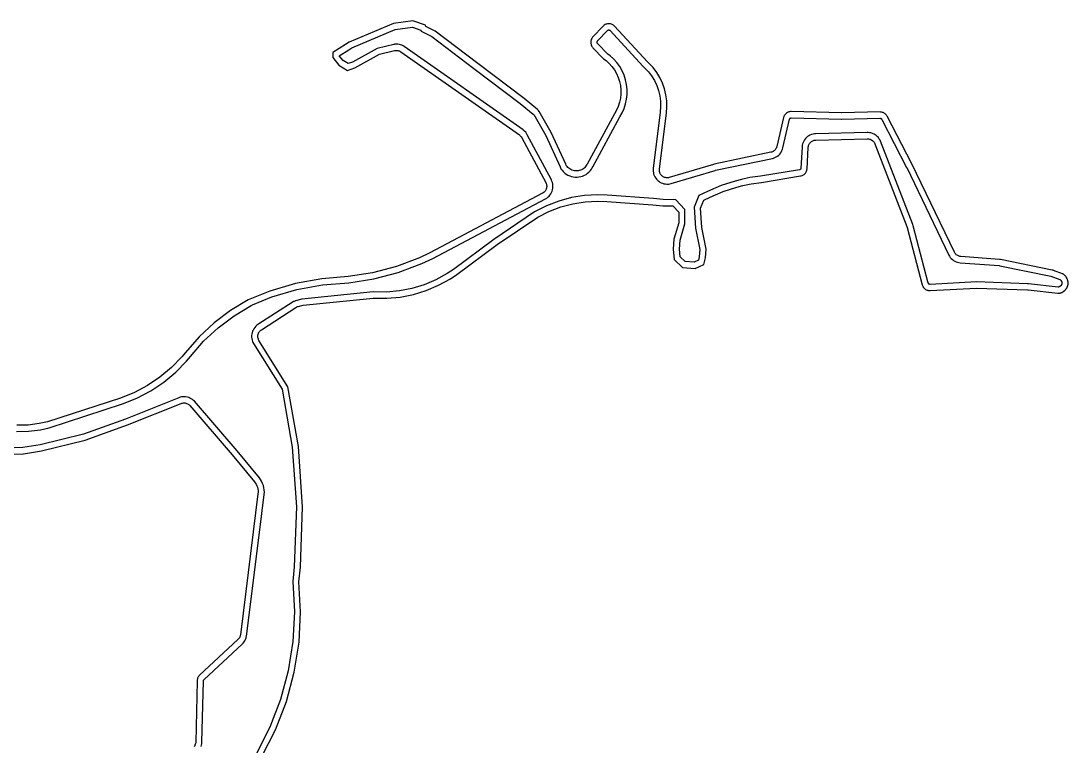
# Model space of a CAD drawing. Header units: millimetres. Extents: x 676447 to 689606, y 7455628 to 7463967.
# Drawn here: x 681969.3 to 682103.6, y 7463147 to 7463240 of the extents above; entities that cross this region are included whole.
import ezdxf

# ---------------------------------------------------------------- set-up
doc = ezdxf.new("R2010")
doc.units = ezdxf.units.MM
doc.header["$LTSCALE"] = 0.1
doc.header["$MEASUREMENT"] = 0
doc.layers.add('MUB_MEIOFIO', color=7, linetype='Continuous')
doc.layers.add('MUB_QUADRAS', color=7, linetype='Continuous')

msp = doc.modelspace()

# ---------------------------------------------------------------- linework, layer by layer
at = {"layer": 'MUB_MEIOFIO', "color": 244, "linetype": 'Continuous'}
for points in [[(681968.7, 7463187.35), (681970.25, 7463187.37), (681971.76, 7463187.56), (681972.9, 7463187.81), (681982.3, 7463190.88), (681984.16, 7463191.61), (681985.93, 7463192.55), (681987.59, 7463193.67), (681989.13, 7463194.95), (681990.53, 7463196.39), (681991.01, 7463196.97), (681992.71, 7463198.92), (681994.57, 7463200.67), (681996.62, 7463202.21), (681998.82, 7463203.53), (681998.96, 7463203.6), (682001.47, 7463204.61), (682004.68, 7463205.56), (682007.96, 7463206.17), (682011.36, 7463206.42), (682014.56, 7463206.93), (682017.69, 7463207.76), (682020.7, 7463208.91), (682022.11, 7463209.57), (682036.58, 7463217.23), (682036.73, 7463217.31), (682036.91, 7463217.45), (682037.03, 7463217.57), (682037.14, 7463217.7), (682037.25, 7463217.84), (682037.35, 7463218.03), (682037.43, 7463218.21), (682037.48, 7463218.38), (682037.51, 7463218.56), (682037.53, 7463218.74), (682037.53, 7463218.92), (682037.51, 7463219.1), (682037.47, 7463219.32), (682037.4, 7463219.49), (682037.35, 7463219.63), (682034.23, 7463225.44), (682034.15, 7463225.59), (682034.03, 7463225.76), (682033.89, 7463225.89), (682033.76, 7463226), (682033.69, 7463226.06), (682018.45, 7463236.76), (682018.32, 7463236.84), (682018.13, 7463236.94), (682017.96, 7463236.99), (682017.82, 7463237.03), (682017.61, 7463237.07), (682017.38, 7463237.07), (682017.2, 7463237.05), (682017.14, 7463237.04), (682017.1, 7463237.04), (682014.97, 7463236.51), (682011.81, 7463234.77), (682011.25, 7463234.58), (682010.6, 7463234.97), (682010.12, 7463235.58), (682011.32, 7463236.34), (682011.74, 7463236.6), (682017.27, 7463238.94), (682019.49, 7463239.23), (682020.57, 7463238.85), (682020.61, 7463238.74), (682021.99, 7463238.05), (682027.39, 7463233.95), (682033.33, 7463229.44), (682035.01, 7463228.06), (682035.05, 7463228.02), (682035.06, 7463228.02), (682036.61, 7463225.35), (682038.45, 7463221.3), (682038.56, 7463221.07), (682038.72, 7463220.87), (682038.86, 7463220.7), (682039.06, 7463220.51), (682039.23, 7463220.39), (682039.23, 7463220.39), (682039.44, 7463220.25), (682039.69, 7463220.15), (682039.9, 7463220.08), (682040.13, 7463220.02), (682040.38, 7463219.99), (682040.64, 7463219.99), (682040.87, 7463220.02), (682041.09, 7463220.06), (682041.33, 7463220.13), (682041.56, 7463220.23), (682041.78, 7463220.34), (682041.98, 7463220.5), (682042.15, 7463220.64), (682042.34, 7463220.84), (682042.47, 7463221.03), (682042.58, 7463221.21), (682042.63, 7463221.31), (682046.11, 7463227.73), (682046.39, 7463228.23), (682046.65, 7463228.79), (682046.84, 7463229.39), (682046.97, 7463230), (682047.04, 7463230.62), (682047.04, 7463231.24), (682046.97, 7463231.87), (682046.85, 7463232.47), (682046.66, 7463233.07), (682046.4, 7463233.64), (682046.09, 7463234.19), (682045.72, 7463234.69), (682045.31, 7463235.16), (682044.85, 7463235.57), (682044.55, 7463235.79), (682043.25, 7463237.15), (682043.23, 7463237.18), (682043.21, 7463237.2), (682043.2, 7463237.21), (682043.2, 7463237.23), (682043.19, 7463237.26), (682043.18, 7463237.29), (682043.18, 7463237.3), (682043.18, 7463237.32), (682043.2, 7463237.38), (682043.21, 7463237.41), (682043.21, 7463237.41), (682043.24, 7463237.45), (682043.26, 7463237.47), (682044.52, 7463238.8), (682044.57, 7463238.85), (682044.57, 7463238.85), (682044.58, 7463238.86), (682044.58, 7463238.86), (682044.62, 7463238.88), (682044.63, 7463238.88), (682044.65, 7463238.89), (682044.71, 7463238.89), (682044.74, 7463238.89), (682044.76, 7463238.88), (682044.78, 7463238.88), (682044.79, 7463238.87), (682044.81, 7463238.85), (682044.83, 7463238.84), (682044.85, 7463238.82), (682049.08, 7463234.23), (682049.28, 7463234.04), (682049.77, 7463233.53), (682050.19, 7463232.98), (682050.55, 7463232.39), (682050.85, 7463231.76), (682051.07, 7463231.12), (682051.23, 7463230.44), (682051.32, 7463229.75), (682051.34, 7463229.06), (682051.28, 7463228.34), (682050.39, 7463221.12), (682050.38, 7463220.96), (682050.38, 7463220.75), (682050.41, 7463220.56), (682050.45, 7463220.38), (682050.52, 7463220.2), (682050.6, 7463220.03), (682050.71, 7463219.87), (682050.81, 7463219.72), (682050.97, 7463219.56), (682051.1, 7463219.47), (682051.24, 7463219.37), (682051.42, 7463219.28), (682051.57, 7463219.21), (682051.76, 7463219.15), (682051.95, 7463219.12), (682052.16, 7463219.1), (682052.35, 7463219.11), (682052.54, 7463219.13), (682052.7, 7463219.19), (682058.34, 7463220.86), (682058.39, 7463220.87), (682065.69, 7463222.4), (682065.83, 7463222.45), (682065.99, 7463222.5), (682066.18, 7463222.6), (682066.33, 7463222.7), (682066.5, 7463222.82), (682066.62, 7463222.96), (682066.75, 7463223.11), (682066.84, 7463223.27), (682066.91, 7463223.41), (682066.99, 7463223.6), (682067.03, 7463223.74), (682067.88, 7463227.42), (682067.9, 7463227.49), (682067.91, 7463227.5), (682067.93, 7463227.53), (682067.96, 7463227.55), (682067.97, 7463227.57), (682067.99, 7463227.58), (682068, 7463227.58), (682068.02, 7463227.59), (682068.05, 7463227.6), (682068.07, 7463227.6), (682068.09, 7463227.6), (682074.55, 7463227.45), (682074.61, 7463227.45), (682079.46, 7463227.56), (682079.51, 7463227.55), (682079.55, 7463227.55), (682079.57, 7463227.54), (682079.59, 7463227.54), (682079.6, 7463227.53), (682079.62, 7463227.52), (682079.63, 7463227.51), (682079.67, 7463227.48), (682079.69, 7463227.45), (682079.71, 7463227.41), (682082.91, 7463221.24), (682082.92, 7463221.23), (682088.32, 7463210), (682088.4, 7463209.86), (682088.5, 7463209.7), (682088.63, 7463209.56), (682088.77, 7463209.42), (682088.93, 7463209.31), (682089.07, 7463209.22), (682089.27, 7463209.13), (682089.42, 7463209.08), (682089.6, 7463209.03), (682089.79, 7463209.01), (682094.76, 7463208.64), (682094.85, 7463208.63), (682101.39, 7463207.29), (682101.41, 7463207.28), (682102.57, 7463206.86), (682102.58, 7463206.85), (682102.6, 7463206.84), (682102.61, 7463206.83), (682102.63, 7463206.82), (682102.64, 7463206.81), (682102.65, 7463206.8), (682102.67, 7463206.78), (682102.68, 7463206.77), (682102.69, 7463206.76), (682102.7, 7463206.74), (682102.71, 7463206.73), (682102.72, 7463206.71), (682102.73, 7463206.7), (682102.74, 7463206.68), (682102.75, 7463206.66), (682102.76, 7463206.65), (682102.77, 7463206.63), (682102.78, 7463206.61), (682102.78, 7463206.6), (682102.79, 7463206.58), (682102.8, 7463206.56), (682102.8, 7463206.54), (682102.8, 7463206.53), (682102.81, 7463206.51), (682102.81, 7463206.49), (682102.81, 7463206.47), (682102.82, 7463206.45), (682102.82, 7463206.43), (682102.82, 7463206.42), (682102.82, 7463206.4), (682102.82, 7463206.38), (682102.81, 7463206.36), (682102.81, 7463206.34), (682102.81, 7463206.32), (682102.81, 7463206.3), (682102.8, 7463206.29), (682102.8, 7463206.27), (682102.79, 7463206.25), (682102.79, 7463206.23), (682102.78, 7463206.22), (682102.77, 7463206.2), (682102.76, 7463206.18), (682102.76, 7463206.17), (682102.75, 7463206.15), (682102.74, 7463206.13), (682102.73, 7463206.12), (682102.72, 7463206.1), (682102.71, 7463206.09), (682102.7, 7463206.07), (682102.68, 7463206.06), (682102.67, 7463206.05), (682102.66, 7463206.03), (682102.64, 7463206.02), (682102.63, 7463206.01), (682102.62, 7463206), (682102.6, 7463205.98), (682102.59, 7463205.97), (682102.57, 7463205.96), (682102.56, 7463205.95), (682102.54, 7463205.94), (682102.52, 7463205.94), (682102.51, 7463205.93), (682102.49, 7463205.92), (682102.47, 7463205.91), (682102.45, 7463205.91), (682102.44, 7463205.9), (682102.42, 7463205.9), (682102.4, 7463205.89), (682102.38, 7463205.89), (682102.36, 7463205.89), (682102.35, 7463205.88), (682102.33, 7463205.88), (682098.54, 7463206.32), (682098.42, 7463206.32), (682091.87, 7463206.56), (682085.92, 7463206.23), (682085.91, 7463206.23), (682085.88, 7463206.24), (682085.81, 7463206.25), (682085.8, 7463206.25), (682085.79, 7463206.26), (682085.76, 7463206.27), (682085.73, 7463206.31), (682085.71, 7463206.33), (682085.71, 7463206.34), (682085.7, 7463206.35), (682085.63, 7463206.57), (682083.75, 7463213.76), (682083.71, 7463213.91), (682079.55, 7463224.6), (682079.49, 7463224.74), (682079.4, 7463224.89), (682079.28, 7463225.07), (682079.14, 7463225.21), (682079, 7463225.34), (682078.86, 7463225.43), (682078.72, 7463225.52), (682078.52, 7463225.61), (682078.33, 7463225.67), (682078.14, 7463225.7), (682077.97, 7463225.72), (682077.85, 7463225.72), (682071.21, 7463225.56), (682071.08, 7463225.55), (682071.08, 7463225.55), (682070.91, 7463225.53), (682070.68, 7463225.47), (682070.5, 7463225.39), (682070.35, 7463225.3), (682070.19, 7463225.2), (682070.03, 7463225.06), (682069.93, 7463224.94), (682069.93, 7463224.94), (682069.8, 7463224.79), (682069.71, 7463224.63), (682069.62, 7463224.46), (682069.56, 7463224.28), (682069.51, 7463224.1), (682069.49, 7463223.88), (682069.49, 7463223.84), (682069.33, 7463221.14), (682069.33, 7463221.08), (682069.32, 7463221.06), (682069.32, 7463221.06), (682069.3, 7463221.03), (682069.3, 7463221.03), (682069.27, 7463220.99), (682069.27, 7463220.99), (682069.26, 7463220.97), (682069.24, 7463220.96), (682069.23, 7463220.96), (682069.19, 7463220.94), (682069.15, 7463220.94), (682064.17, 7463220.1), (682062.8, 7463219.93), (682061.73, 7463219.68), (682060.92, 7463219.49), (682059.1, 7463218.92), (682057.36, 7463218.17), (682056.25, 7463217.65), (682055.65, 7463216.16), (682055.82, 7463213.44), (682056.37, 7463210.71), (682056.29, 7463209.75), (682056.19, 7463209.35), (682055.63, 7463209.09), (682054.49, 7463209.16), (682053.87, 7463209.78), (682053.75, 7463210.77), (682053.84, 7463211.9), (682054.47, 7463214), (682054.47, 7463215.83), (682053.28, 7463217.08), (682051.69, 7463217.11), (682050.43, 7463217.26), (682044.49, 7463217.66), (682043.27, 7463217.71), (682041.59, 7463217.63), (682039.92, 7463217.36), (682038.28, 7463216.93), (682036.7, 7463216.33), (682035.17, 7463215.56), (682029.93, 7463211.99), (682024.75, 7463208.16), (682023.96, 7463207.63), (682022.51, 7463206.83), (682021, 7463206.19), (682019.42, 7463205.71), (682017.82, 7463205.39), (682016.18, 7463205.25), (682014.45, 7463205.28), (682005.33, 7463204.33), (682004.65, 7463204.17), (682004.5, 7463204.13), (682004.32, 7463204.05), (682004.25, 7463204.02), (682004.19, 7463204), (681999.68, 7463201.07), (681999.54, 7463200.98), (681999.4, 7463200.85), (681999.26, 7463200.71), (681999.14, 7463200.53), (681999.05, 7463200.36), (681998.99, 7463200.23), (681998.92, 7463200.07), (681998.88, 7463199.83), (681998.86, 7463199.66), (681998.86, 7463199.47), (681998.88, 7463199.29), (681998.92, 7463199.08), (681998.99, 7463198.91), (681999.04, 7463198.78), (681999.11, 7463198.64), (682002.77, 7463192.79), (682004.07, 7463185.33), (682004.61, 7463177.66), (682004.33, 7463169.97), (682004.14, 7463168.08), (682004.35, 7463164.18), (682004.15, 7463160.38), (682003.56, 7463156.63), (682002.58, 7463152.95), (682001.22, 7463149.4), (681999.49, 7463146.01)], [(681992.4, 7463146.93), (681992.45, 7463147.1), (681992.49, 7463147.31), (681992.49, 7463147.46), (681992.68, 7463155.31), (681992.68, 7463155.35), (681992.69, 7463155.38), (681992.69, 7463155.39), (681992.7, 7463155.42), (681992.73, 7463155.46), (681992.73, 7463155.47), (681992.76, 7463155.49), (681997.66, 7463160.05), (681997.79, 7463160.18), (681997.89, 7463160.33), (681998, 7463160.49), (681998.08, 7463160.66), (681998.15, 7463160.84), (681998.18, 7463160.98), (681998.21, 7463161.08), (681999.86, 7463174.38), (682000.48, 7463179.26), (682000.5, 7463179.54), (682000.49, 7463179.85), (682000.45, 7463180.13), (682000.38, 7463180.41), (682000.28, 7463180.68), (682000.15, 7463180.95), (682000, 7463181.2), (681999.87, 7463181.38), (681997, 7463184.86), (681991.53, 7463191.22), (681991.43, 7463191.31), (681991.29, 7463191.44), (681991.13, 7463191.54), (681990.96, 7463191.63), (681990.82, 7463191.69), (681990.65, 7463191.76), (681990.4, 7463191.81), (681990.22, 7463191.81), (681990.07, 7463191.81), (681989.89, 7463191.79), (681989.68, 7463191.75), (681989.51, 7463191.68), (681982.68, 7463188.94), (681977.29, 7463187.01), (681971.74, 7463185.65), (681969.52, 7463185.28), (681967.35, 7463185.22)]]:
    msp.add_lwpolyline(points, dxfattribs=at)
at = {"layer": 'MUB_QUADRAS', "linetype": 'Continuous'}
for points in [[(682000.18, 7463145.61), (682001.95, 7463149.07), (682003.34, 7463152.7), (682004.34, 7463156.46), (682004.95, 7463160.3), (682005.15, 7463164.18), (682004.94, 7463168.06), (682005.13, 7463169.91), (682005.41, 7463177.67), (682004.87, 7463185.43), (682003.53, 7463193.08), (681999.81, 7463199.03), (681999.77, 7463199.11), (681999.73, 7463199.21), (681999.69, 7463199.31), (681999.67, 7463199.41), (681999.66, 7463199.51), (681999.66, 7463199.62), (681999.67, 7463199.72), (681999.69, 7463199.83), (681999.73, 7463199.92), (681999.77, 7463200.02), (681999.82, 7463200.11), (681999.88, 7463200.2), (681999.95, 7463200.27), (682000.03, 7463200.34), (682000.12, 7463200.4), (682004.54, 7463203.27), (682004.57, 7463203.28), (682004.66, 7463203.33), (682004.76, 7463203.37), (682004.86, 7463203.4), (682005.46, 7463203.54), (682014.48, 7463204.48), (682016.21, 7463204.45), (682017.93, 7463204.6), (682019.62, 7463204.93), (682021.27, 7463205.44), (682022.86, 7463206.11), (682024.38, 7463206.95), (682025.21, 7463207.51), (682030.39, 7463211.34), (682035.58, 7463214.87), (682037.02, 7463215.6), (682038.52, 7463216.17), (682040.08, 7463216.58), (682041.67, 7463216.83), (682043.27, 7463216.91), (682044.45, 7463216.86), (682050.36, 7463216.46), (682051.64, 7463216.31), (682052.93, 7463216.29), (682053.67, 7463215.51), (682053.67, 7463214.11), (682053.05, 7463212.05), (682052.95, 7463210.76), (682053.1, 7463209.41), (682054.14, 7463208.38), (682055.79, 7463208.28), (682056.88, 7463208.79), (682057.08, 7463209.62), (682057.17, 7463210.76), (682056.62, 7463213.55), (682056.46, 7463216.03), (682056.88, 7463217.06), (682057.69, 7463217.44), (682059.38, 7463218.17), (682061.13, 7463218.72), (682061.91, 7463218.9), (682062.94, 7463219.14), (682064.29, 7463219.31), (682069.3, 7463220.15), (682069.39, 7463220.17), (682069.49, 7463220.2), (682069.59, 7463220.24), (682069.68, 7463220.29), (682069.76, 7463220.35), (682069.84, 7463220.42), (682069.91, 7463220.5), (682069.97, 7463220.59), (682070.03, 7463220.68), (682070.07, 7463220.77), (682070.1, 7463220.87), (682070.12, 7463220.97), (682070.13, 7463221.08), (682070.29, 7463223.82), (682070.29, 7463223.84), (682070.3, 7463223.95), (682070.33, 7463224.05), (682070.36, 7463224.15), (682070.41, 7463224.24), (682070.46, 7463224.33), (682070.53, 7463224.41), (682070.6, 7463224.49), (682070.68, 7463224.56), (682070.77, 7463224.62), (682070.86, 7463224.67), (682070.95, 7463224.71), (682071.06, 7463224.74), (682071.16, 7463224.75), (682071.26, 7463224.76), (682077.86, 7463224.92), (682077.93, 7463224.92), (682078.03, 7463224.91), (682078.14, 7463224.89), (682078.24, 7463224.86), (682078.33, 7463224.82), (682078.42, 7463224.76), (682078.51, 7463224.7), (682078.59, 7463224.63), (682078.66, 7463224.56), (682078.72, 7463224.47), (682078.77, 7463224.38), (682078.81, 7463224.29), (682082.95, 7463213.66), (682082.98, 7463213.55), (682084.91, 7463206.18), (682084.92, 7463206.17), (682084.95, 7463206.07), (682084.99, 7463205.98), (682085.04, 7463205.89), (682085.11, 7463205.8), (682085.18, 7463205.72), (682085.25, 7463205.65), (682085.34, 7463205.59), (682085.43, 7463205.54), (682085.52, 7463205.5), (682085.62, 7463205.47), (682085.73, 7463205.45), (682085.83, 7463205.43), (682085.94, 7463205.43), (682091.88, 7463205.76), (682098.41, 7463205.52), (682098.49, 7463205.52), (682102.3, 7463205.08), (682102.35, 7463205.08), (682102.39, 7463205.08), (682102.44, 7463205.09), (682102.48, 7463205.1), (682102.53, 7463205.1), (682102.58, 7463205.11), (682102.62, 7463205.12), (682102.67, 7463205.14), (682102.71, 7463205.15), (682102.75, 7463205.17), (682102.8, 7463205.18), (682102.84, 7463205.2), (682102.88, 7463205.22), (682102.92, 7463205.24), (682102.96, 7463205.26), (682103, 7463205.29), (682103.04, 7463205.31), (682103.08, 7463205.34), (682103.11, 7463205.37), (682103.15, 7463205.4), (682103.18, 7463205.43), (682103.22, 7463205.46), (682103.25, 7463205.49), (682103.28, 7463205.53), (682103.31, 7463205.56), (682103.34, 7463205.6), (682103.37, 7463205.64), (682103.39, 7463205.68), (682103.42, 7463205.71), (682103.44, 7463205.75), (682103.47, 7463205.8), (682103.49, 7463205.84), (682103.51, 7463205.88), (682103.52, 7463205.92), (682103.54, 7463205.97), (682103.55, 7463206.01), (682103.57, 7463206.05), (682103.58, 7463206.1), (682103.59, 7463206.14), (682103.6, 7463206.19), (682103.61, 7463206.23), (682103.61, 7463206.28), (682103.61, 7463206.33), (682103.62, 7463206.37), (682103.62, 7463206.42), (682103.62, 7463206.47), (682103.61, 7463206.51), (682103.61, 7463206.56), (682103.6, 7463206.6), (682103.6, 7463206.65), (682103.59, 7463206.7), (682103.58, 7463206.74), (682103.56, 7463206.79), (682103.55, 7463206.83), (682103.53, 7463206.87), (682103.52, 7463206.92), (682103.5, 7463206.96), (682103.48, 7463207), (682103.46, 7463207.04), (682103.44, 7463207.08), (682103.41, 7463207.12), (682103.39, 7463207.16), (682103.36, 7463207.2), (682103.33, 7463207.24), (682103.3, 7463207.27), (682103.27, 7463207.31), (682103.24, 7463207.34), (682103.21, 7463207.37), (682103.17, 7463207.4), (682103.14, 7463207.43), (682103.1, 7463207.46), (682103.07, 7463207.49), (682103.03, 7463207.52), (682102.99, 7463207.54), (682102.95, 7463207.57), (682102.91, 7463207.59), (682101.73, 7463208.02), (682101.69, 7463208.04), (682101.59, 7463208.07), (682094.95, 7463209.43), (682094.93, 7463209.43), (682094.83, 7463209.44), (682089.86, 7463209.81), (682089.75, 7463209.82), (682089.65, 7463209.85), (682089.55, 7463209.88), (682089.46, 7463209.92), (682089.37, 7463209.98), (682089.28, 7463210.04), (682089.21, 7463210.11), (682089.14, 7463210.19), (682089.08, 7463210.28), (682089.03, 7463210.37), (682083.58, 7463221.7), (682083.56, 7463221.72), (682080.4, 7463227.82), (682080.36, 7463227.88), (682080.31, 7463227.96), (682080.24, 7463228.04), (682080.16, 7463228.11), (682080.08, 7463228.18), (682079.99, 7463228.23), (682079.9, 7463228.28), (682079.8, 7463228.31), (682079.7, 7463228.34), (682079.59, 7463228.35), (682079.49, 7463228.36), (682074.6, 7463228.25), (682074.56, 7463228.25), (682068.1, 7463228.4), (682067.99, 7463228.4), (682067.89, 7463228.38), (682067.79, 7463228.36), (682067.69, 7463228.32), (682067.6, 7463228.28), (682067.51, 7463228.22), (682067.43, 7463228.16), (682067.35, 7463228.08), (682067.28, 7463228), (682067.22, 7463227.92), (682067.17, 7463227.82), (682067.14, 7463227.73), (682067.11, 7463227.63), (682066.25, 7463223.93), (682066.23, 7463223.85), (682066.19, 7463223.75), (682066.14, 7463223.66), (682066.09, 7463223.57), (682066.02, 7463223.49), (682065.95, 7463223.41), (682065.87, 7463223.35), (682065.78, 7463223.29), (682065.68, 7463223.24), (682065.59, 7463223.21), (682065.49, 7463223.18), (682058.21, 7463221.65), (682058.13, 7463221.63), (682052.46, 7463219.95), (682052.37, 7463219.92), (682052.27, 7463219.91), (682052.16, 7463219.9), (682052.06, 7463219.91), (682051.95, 7463219.93), (682051.85, 7463219.96), (682051.76, 7463220), (682051.66, 7463220.05), (682051.58, 7463220.11), (682051.5, 7463220.17), (682051.42, 7463220.25), (682051.36, 7463220.33), (682051.3, 7463220.42), (682051.26, 7463220.51), (682051.22, 7463220.61), (682051.2, 7463220.71), (682051.18, 7463220.82), (682051.18, 7463220.92), (682051.19, 7463221.03), (682052.08, 7463228.26), (682052.14, 7463229.04), (682052.12, 7463229.81), (682052.02, 7463230.58), (682051.84, 7463231.34), (682051.59, 7463232.07), (682051.25, 7463232.77), (682050.85, 7463233.43), (682050.38, 7463234.05), (682049.84, 7463234.61), (682049.65, 7463234.79), (682045.43, 7463239.37), (682045.38, 7463239.42), (682045.3, 7463239.49), (682045.21, 7463239.55), (682045.12, 7463239.6), (682045.02, 7463239.64), (682044.92, 7463239.67), (682044.82, 7463239.69), (682044.71, 7463239.69), (682044.61, 7463239.69), (682044.51, 7463239.68), (682044.4, 7463239.65), (682044.31, 7463239.62), (682044.21, 7463239.57), (682044.12, 7463239.52), (682044.04, 7463239.45), (682043.96, 7463239.38), (682042.65, 7463237.99), (682042.62, 7463237.95), (682042.55, 7463237.87), (682042.5, 7463237.78), (682042.45, 7463237.68), (682042.42, 7463237.58), (682042.4, 7463237.48), (682042.38, 7463237.38), (682042.38, 7463237.27), (682042.39, 7463237.17), (682042.41, 7463237.07), (682042.44, 7463236.97), (682042.48, 7463236.87), (682042.53, 7463236.78), (682042.59, 7463236.69), (682042.66, 7463236.61), (682044.02, 7463235.19), (682044.34, 7463234.95), (682044.74, 7463234.59), (682045.1, 7463234.19), (682045.42, 7463233.75), (682045.69, 7463233.28), (682045.91, 7463232.79), (682046.07, 7463232.27), (682046.18, 7463231.74), (682046.24, 7463231.2), (682046.24, 7463230.66), (682046.18, 7463230.13), (682046.07, 7463229.6), (682045.9, 7463229.08), (682045.68, 7463228.59), (682045.41, 7463228.12), (682041.92, 7463221.68), (682041.88, 7463221.6), (682041.8, 7463221.47), (682041.71, 7463221.34), (682041.6, 7463221.22), (682041.48, 7463221.12), (682041.35, 7463221.02), (682041.21, 7463220.95), (682041.06, 7463220.88), (682040.91, 7463220.84), (682040.75, 7463220.81), (682040.59, 7463220.79), (682040.43, 7463220.79), (682040.28, 7463220.81), (682040.12, 7463220.85), (682039.97, 7463220.9), (682039.82, 7463220.96), (682039.69, 7463221.05), (682039.56, 7463221.14), (682039.44, 7463221.25), (682039.34, 7463221.37), (682039.24, 7463221.5), (682039.17, 7463221.64), (682037.32, 7463225.72), (682035.76, 7463228.4), (682035.74, 7463228.44), (682035.68, 7463228.53), (682035.61, 7463228.6), (682035.53, 7463228.67), (682033.83, 7463230.07), (682027.87, 7463234.59), (682022.41, 7463238.73), (682021.24, 7463239.32), (682021.23, 7463239.35), (682021.17, 7463239.49), (682019.57, 7463240.05), (682017.06, 7463239.72), (682011.37, 7463237.31), (682010.9, 7463237.01), (682009.29, 7463236), (682009.29, 7463235.34), (682010.06, 7463234.36), (682011.15, 7463233.7), (682012.13, 7463234.03), (682015.27, 7463235.76), (682017.2, 7463236.24), (682017.22, 7463236.24), (682017.32, 7463236.26), (682017.42, 7463236.27), (682017.53, 7463236.27), (682017.63, 7463236.25), (682017.73, 7463236.22), (682017.83, 7463236.19), (682017.93, 7463236.14), (682018.01, 7463236.09), (682033.22, 7463225.41), (682033.26, 7463225.38), (682033.34, 7463225.31), (682033.42, 7463225.23), (682033.48, 7463225.15), (682033.53, 7463225.06), (682036.62, 7463219.29), (682036.66, 7463219.19), (682036.7, 7463219.09), (682036.72, 7463218.99), (682036.73, 7463218.88), (682036.73, 7463218.78), (682036.72, 7463218.67), (682036.7, 7463218.57), (682036.67, 7463218.47), (682036.63, 7463218.37), (682036.58, 7463218.28), (682036.52, 7463218.2), (682036.45, 7463218.12), (682036.38, 7463218.05), (682036.29, 7463217.98), (682036.2, 7463217.93), (682021.75, 7463210.29), (682020.39, 7463209.65), (682017.44, 7463208.52), (682014.39, 7463207.71), (682011.27, 7463207.22), (682007.86, 7463206.96), (682004.49, 7463206.34), (682001.21, 7463205.37), (681998.63, 7463204.33), (681998.43, 7463204.23), (681996.17, 7463202.87), (681994.06, 7463201.28), (681992.13, 7463199.48), (681990.4, 7463197.49), (681989.93, 7463196.92), (681988.59, 7463195.54), (681987.11, 7463194.31), (681985.52, 7463193.24), (681983.82, 7463192.34), (681982.03, 7463191.63), (681972.69, 7463188.58), (681971.63, 7463188.35), (681970.19, 7463188.17), (681968.73, 7463188.15)], [(681967.33, 7463184.42), (681969.6, 7463184.48), (681971.9, 7463184.87), (681977.52, 7463186.24), (681982.96, 7463188.19), (681989.81, 7463190.94), (681989.91, 7463190.98), (681990.01, 7463191), (681990.11, 7463191.01), (681990.22, 7463191.01), (681990.32, 7463191.01), (681990.42, 7463190.99), (681990.52, 7463190.95), (681990.62, 7463190.91), (681990.71, 7463190.86), (681990.8, 7463190.8), (681990.88, 7463190.73), (681990.94, 7463190.67), (681996.39, 7463184.34), (681999.24, 7463180.88), (681999.34, 7463180.75), (681999.45, 7463180.57), (681999.54, 7463180.38), (681999.61, 7463180.18), (681999.66, 7463179.98), (681999.69, 7463179.77), (681999.7, 7463179.56), (681999.68, 7463179.35), (681999.07, 7463174.48), (681997.42, 7463161.24), (681997.4, 7463161.17), (681997.38, 7463161.07), (681997.34, 7463160.97), (681997.3, 7463160.88), (681997.24, 7463160.79), (681997.18, 7463160.71), (681997.1, 7463160.63), (681992.2, 7463156.07), (681992.15, 7463156.02), (681992.08, 7463155.94), (681992.03, 7463155.86), (681991.98, 7463155.76), (681991.94, 7463155.67), (681991.91, 7463155.57), (681991.89, 7463155.46), (681991.88, 7463155.36), (681991.69, 7463147.47), (681991.69, 7463147.39), (681991.67, 7463147.29), (681991.64, 7463147.19), (681991.6, 7463147.09), (681991.56, 7463147), (681991.5, 7463146.91)]]:
    msp.add_lwpolyline(points, dxfattribs=at)

doc.saveas('drawing.dxf')
